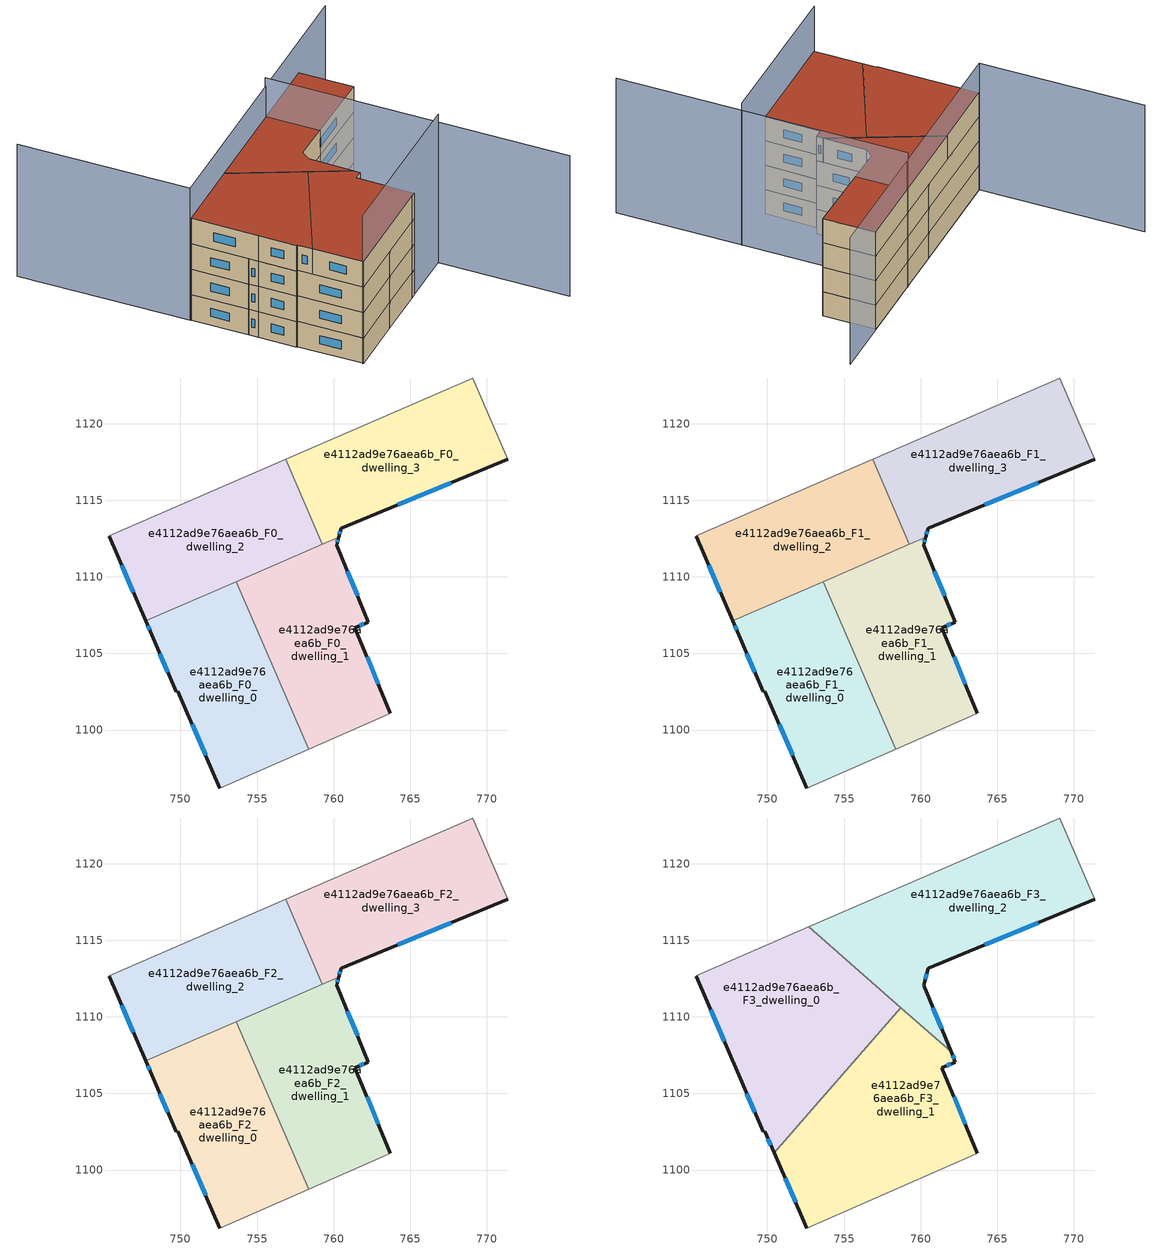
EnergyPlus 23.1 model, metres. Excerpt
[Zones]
e4112ad9e76aea6b_F0_dwelling_0
 floor ground (EU_floor_Construction): 753.64,1109.69 758.39,1098.75 752.58,1096.21 749.81,1102.54 749.71,1102.51 748.12,1106.24 747.73,1107.13 z0
 wall outside (EU_wall_Construction): 747.73,1107.13 748.12,1106.24 749.71,1102.51 749.81,1102.54 752.58,1096.21 z0:3
 wall to e4112ad9e76aea6b_F0_dwelling_1 (EU_wall_Construction): 758.39,1098.75 753.64,1109.69 z0:3
 wall adiabatic (EU_wall_Construction): 752.58,1096.21 758.39,1098.75 z0:3
 wall to e4112ad9e76aea6b_F0_dwelling_2 (EU_wall_Construction): 753.64,1109.69 747.73,1107.13 z0:3
 window (EU_Window_Construction): 748.66,1104.97 749.17,1103.78 / 747.86,1106.83 747.99,1106.54 / 750.75,1100.39 751.64,1098.36 z1.02:1.98
e4112ad9e76aea6b_F0_dwelling_1
 floor ground (EU_floor_Construction): 760.34,1112.59 760.2,1112.08 762.29,1107.05 761.4,1106.69 763.72,1101.08 763.29,1100.89 758.39,1098.75 753.64,1109.69 z0
 wall outside (EU_wall_Construction): 763.72,1101.08 761.4,1106.69 762.29,1107.05 760.2,1112.08 760.34,1112.59 z0:3
 wall adiabatic (EU_wall_Construction): 758.39,1098.75 763.29,1100.89 763.72,1101.08 z0:3
 wall to e4112ad9e76aea6b_F0_dwelling_3 (EU_wall_Construction): 760.34,1112.59 759.28,1112.13 z0:3
 wall to e4112ad9e76aea6b_F0_dwelling_2 (EU_wall_Construction): 759.28,1112.13 753.64,1109.69 z0:3
 window (EU_Window_Construction): 760.25,1112.26 760.29,1112.42 / 761.58,1108.77 760.91,1110.37 / 761.7,1106.81 761.98,1106.93 / 762.93,1102.99 762.19,1104.78 z1.02:1.98
e4112ad9e76aea6b_F0_dwelling_2
 floor ground (EU_floor_Construction): 756.87,1117.7 759.28,1112.13 747.73,1107.13 745.35,1112.66 745.33,1112.7 z0
 wall outside (EU_wall_Construction): 745.35,1112.66 747.73,1107.13 z0:3
 wall adiabatic (EU_wall_Construction): 756.87,1117.7 745.33,1112.7 745.35,1112.66 z0:3
 wall to e4112ad9e76aea6b_F0_dwelling_3 (EU_wall_Construction): 759.28,1112.13 756.87,1117.7 z0:3
 window (EU_Window_Construction): 746.16,1110.78 746.92,1109.01 z1.02:1.98
e4112ad9e76aea6b_F0_dwelling_3
 floor ground (EU_floor_Construction): 769.1,1123 771.4,1117.7 760.49,1113.18 760.34,1112.59 759.28,1112.13 756.87,1117.7 z0
 wall outside (EU_wall_Construction): 760.34,1112.59 760.49,1113.18 771.4,1117.7 z0:3
 wall adiabatic (EU_wall_Construction): 771.4,1117.7 769.1,1123 756.87,1117.7 z0:3
 window (EU_Window_Construction): 764.2,1114.72 767.69,1116.16 / 760.39,1112.79 760.44,1112.98 z1.02:1.98
e4112ad9e76aea6b_F1_dwelling_0
 floor to e4112ad9e76aea6b_F0_dwelling_0 (EU_floor_Construction): 753.64,1109.69 758.39,1098.75 752.58,1096.21 749.81,1102.54 749.71,1102.51 748.12,1106.24 747.73,1107.13 z3
 wall outside (EU_wall_Construction): 747.73,1107.13 748.12,1106.24 749.71,1102.51 749.81,1102.54 752.58,1096.21 z3:6
 wall to e4112ad9e76aea6b_F1_dwelling_1 (EU_wall_Construction): 758.39,1098.75 753.64,1109.69 z3:6
 wall adiabatic (EU_wall_Construction): 752.58,1096.21 758.39,1098.75 z3:6
 wall to e4112ad9e76aea6b_F1_dwelling_2 (EU_wall_Construction): 753.64,1109.69 747.73,1107.13 z3:6
 window (EU_Window_Construction): 748.66,1104.97 749.17,1103.78 / 747.86,1106.83 747.99,1106.54 / 750.75,1100.39 751.64,1098.36 z4.02:4.98
e4112ad9e76aea6b_F1_dwelling_1
 floor to e4112ad9e76aea6b_F0_dwelling_1 (EU_floor_Construction): 760.34,1112.59 760.2,1112.08 762.29,1107.05 761.4,1106.69 763.72,1101.08 763.29,1100.89 758.39,1098.75 753.64,1109.69 z3
 wall outside (EU_wall_Construction): 763.72,1101.08 761.4,1106.69 762.29,1107.05 760.2,1112.08 760.34,1112.59 z3:6
 wall adiabatic (EU_wall_Construction): 758.39,1098.75 763.29,1100.89 763.72,1101.08 z3:6
 wall to e4112ad9e76aea6b_F1_dwelling_3 (EU_wall_Construction): 760.34,1112.59 759.28,1112.13 z3:6
 wall to e4112ad9e76aea6b_F1_dwelling_2 (EU_wall_Construction): 759.28,1112.13 753.64,1109.69 z3:6
 window (EU_Window_Construction): 760.25,1112.26 760.29,1112.42 / 761.58,1108.77 760.91,1110.37 / 761.7,1106.81 761.98,1106.93 / 762.93,1102.99 762.19,1104.78 z4.02:4.98
e4112ad9e76aea6b_F1_dwelling_2
 floor to e4112ad9e76aea6b_F0_dwelling_2 (EU_floor_Construction): 756.87,1117.7 759.28,1112.13 747.73,1107.13 745.35,1112.66 745.33,1112.7 z3
 wall outside (EU_wall_Construction): 745.35,1112.66 747.73,1107.13 z3:6
 wall adiabatic (EU_wall_Construction): 756.87,1117.7 745.33,1112.7 745.35,1112.66 z3:6
 wall to e4112ad9e76aea6b_F1_dwelling_3 (EU_wall_Construction): 759.28,1112.13 756.87,1117.7 z3:6
 window (EU_Window_Construction): 746.16,1110.78 746.92,1109.01 z4.02:4.98
e4112ad9e76aea6b_F1_dwelling_3
 floor to e4112ad9e76aea6b_F0_dwelling_3 (EU_floor_Construction): 769.1,1123 771.4,1117.7 760.49,1113.18 760.34,1112.59 759.28,1112.13 756.87,1117.7 z3
 wall outside (EU_wall_Construction): 760.34,1112.59 760.49,1113.18 771.4,1117.7 z3:6
 wall adiabatic (EU_wall_Construction): 771.4,1117.7 769.1,1123 756.87,1117.7 z3:6
 window (EU_Window_Construction): 764.2,1114.72 767.69,1116.16 / 760.39,1112.79 760.44,1112.98 z4.02:4.98
e4112ad9e76aea6b_F2_dwelling_0
 floor to e4112ad9e76aea6b_F1_dwelling_0 (EU_floor_Construction): 753.64,1109.69 758.39,1098.75 752.58,1096.21 749.81,1102.54 749.71,1102.51 748.12,1106.24 747.73,1107.13 z6
 wall outside (EU_wall_Construction): 747.73,1107.13 748.12,1106.24 749.71,1102.51 749.81,1102.54 752.58,1096.21 z6:9
 wall to e4112ad9e76aea6b_F2_dwelling_1 (EU_wall_Construction): 758.39,1098.75 753.64,1109.69 z6:9
 wall adiabatic (EU_wall_Construction): 752.58,1096.21 758.39,1098.75 z6:9
 wall to e4112ad9e76aea6b_F2_dwelling_2 (EU_wall_Construction): 753.64,1109.69 747.73,1107.13 z6:9
 window (EU_Window_Construction): 748.66,1104.97 749.17,1103.78 / 747.86,1106.83 747.99,1106.54 / 750.75,1100.39 751.64,1098.36 z7.02:7.98
e4112ad9e76aea6b_F2_dwelling_1
 floor to e4112ad9e76aea6b_F1_dwelling_1 (EU_floor_Construction): 760.34,1112.59 760.2,1112.08 762.29,1107.05 761.4,1106.69 763.72,1101.08 763.29,1100.89 758.39,1098.75 753.64,1109.69 z6
 wall outside (EU_wall_Construction): 763.72,1101.08 761.4,1106.69 762.29,1107.05 760.2,1112.08 760.34,1112.59 z6:9
 wall adiabatic (EU_wall_Construction): 758.39,1098.75 763.29,1100.89 763.72,1101.08 z6:9
 wall to e4112ad9e76aea6b_F2_dwelling_3 (EU_wall_Construction): 760.34,1112.59 759.28,1112.13 z6:9
 wall to e4112ad9e76aea6b_F2_dwelling_2 (EU_wall_Construction): 759.28,1112.13 753.64,1109.69 z6:9
 window (EU_Window_Construction): 760.25,1112.26 760.29,1112.42 / 761.58,1108.77 760.91,1110.37 / 761.7,1106.81 761.98,1106.93 / 762.93,1102.99 762.19,1104.78 z7.02:7.98
e4112ad9e76aea6b_F2_dwelling_2
 floor to e4112ad9e76aea6b_F1_dwelling_2 (EU_floor_Construction): 756.87,1117.7 759.28,1112.13 747.73,1107.13 745.35,1112.66 745.33,1112.7 z6
 wall outside (EU_wall_Construction): 745.35,1112.66 747.73,1107.13 z6:9
 wall adiabatic (EU_wall_Construction): 756.87,1117.7 745.33,1112.7 745.35,1112.66 z6:9
 wall to e4112ad9e76aea6b_F2_dwelling_3 (EU_wall_Construction): 759.28,1112.13 756.87,1117.7 z6:9
 window (EU_Window_Construction): 746.16,1110.78 746.92,1109.01 z7.02:7.98
e4112ad9e76aea6b_F2_dwelling_3
 floor to e4112ad9e76aea6b_F1_dwelling_3 (EU_floor_Construction): 769.1,1123 771.4,1117.7 760.49,1113.18 760.34,1112.59 759.28,1112.13 756.87,1117.7 z6
 wall outside (EU_wall_Construction): 760.34,1112.59 760.49,1113.18 771.4,1117.7 z6:9
 wall adiabatic (EU_wall_Construction): 771.4,1117.7 769.1,1123 756.87,1117.7 z6:9
 window (EU_Window_Construction): 764.2,1114.72 767.69,1116.16 / 760.39,1112.79 760.44,1112.98 z7.02:7.98
e4112ad9e76aea6b_F3_dwelling_0
 floor to e4112ad9e76aea6b_F2_dwelling_2 (EU_floor_Construction): 757.74,1111.47 747.73,1107.13 745.35,1112.66 745.33,1112.7 752.68,1115.89 z9
 floor to e4112ad9e76aea6b_F2_dwelling_0 (EU_floor_Construction): 753.64,1109.69 755.06,1106.42 750.43,1101.12 749.81,1102.54 749.71,1102.51 748.12,1106.24 747.73,1107.13 z9
 floor to e4112ad9e76aea6b_F2_dwelling_1 (EU_floor_Construction): 758.72,1110.61 755.06,1106.42 753.64,1109.69 757.74,1111.47 z9
 wall outside (EU_wall_Construction): 745.35,1112.66 748.12,1106.24 749.71,1102.51 749.81,1102.54 750.43,1101.12 z9:12
 wall adiabatic (EU_wall_Construction): 752.68,1115.89 745.33,1112.7 745.35,1112.66 z9:12
 wall to e4112ad9e76aea6b_F3_dwelling_1 (EU_wall_Construction): 750.43,1101.12 758.72,1110.61 z9:12
 wall to e4112ad9e76aea6b_F3_dwelling_2 (EU_wall_Construction): 758.72,1110.61 752.68,1115.89 z9:12
 window (EU_Window_Construction): 748.66,1104.97 749.17,1103.78 / 746.29,1110.48 747.18,1108.43 / 750.02,1102.06 750.22,1101.6 z10.02:10.98
 roof outside (EU_roof_Construction): 750.43,1101.12 758.72,1110.61 752.68,1115.89 745.33,1112.7 745.35,1112.66 748.12,1106.24 749.71,1102.51 749.81,1102.54 z12
e4112ad9e76aea6b_F3_dwelling_1
 floor to e4112ad9e76aea6b_F2_dwelling_0 (EU_floor_Construction): 755.06,1106.42 758.38,1098.75 752.58,1096.21 750.43,1101.12 z9
 floor to e4112ad9e76aea6b_F2_dwelling_1 (EU_floor_Construction): 762,1107.74 762.29,1107.05 761.4,1106.69 763.72,1101.08 763.29,1100.89 758.38,1098.75 755.06,1106.42 758.72,1110.61 z9
 wall outside (EU_wall_Construction): 750.43,1101.12 752.58,1096.21 / 763.72,1101.08 761.4,1106.69 762.29,1107.05 762,1107.74 z9:12
 wall adiabatic (EU_wall_Construction): 752.58,1096.21 763.29,1100.89 763.72,1101.08 z9:12
 wall to e4112ad9e76aea6b_F3_dwelling_2 (EU_wall_Construction): 762,1107.74 758.72,1110.61 z9:12
 window (EU_Window_Construction): 751.16,1099.45 751.85,1097.88 / 762.19,1107.29 762.1,1107.5 / 761.7,1106.81 761.98,1106.93 / 762.93,1102.99 762.19,1104.78 z10.02:10.98
 roof outside (EU_roof_Construction): 763.29,1100.89 763.72,1101.08 761.4,1106.69 762.29,1107.05 762,1107.74 758.72,1110.61 750.43,1101.12 752.58,1096.21 z12
e4112ad9e76aea6b_F3_dwelling_2
 floor to e4112ad9e76aea6b_F2_dwelling_1 (EU_floor_Construction): 760.34,1112.59 760.2,1112.08 762,1107.74 757.74,1111.47 z9
 floor to e4112ad9e76aea6b_F2_dwelling_3 (EU_floor_Construction): 769.1,1123 771.4,1117.7 760.49,1113.18 760.34,1112.59 759.28,1112.13 756.87,1117.7 z9
 floor to e4112ad9e76aea6b_F2_dwelling_2 (EU_floor_Construction): 756.87,1117.7 759.28,1112.13 757.74,1111.47 752.68,1115.89 z9
 wall outside (EU_wall_Construction): 762,1107.74 760.2,1112.08 760.49,1113.18 771.4,1117.7 z9:12
 wall adiabatic (EU_wall_Construction): 771.4,1117.7 769.1,1123 752.68,1115.89 z9:12
 window (EU_Window_Construction): 764.2,1114.72 767.69,1116.16 / 760.3,1112.46 760.39,1112.81 / 761.39,1109.22 760.82,1110.6 z10.02:10.98
 roof outside (EU_roof_Construction): 762,1107.74 760.2,1112.08 760.49,1113.18 771.4,1117.7 769.1,1123 752.68,1115.89 z12
shading: 752.43,1096.22 769.04,1103.36 z0:17.5; 774.45,1090.76 761.89,1119.94 z0:16.6; 775.01,1125.56 745.28,1112.66 / 745.28,1112.66 738.1,1129.22 z0:15.6
[Building]
EU S2 Campaign: North Axis=0; Terrain=City; Solar Distribution=FullExterior
[Site:Location]
Vienna: Latitude=48; Longitude=16.5; Time Zone=1; Elevation=183
[SizingPeriod:WeatherFileDays]
AnnualSizingPeriod: Begin Month=1; Begin Day of Month=1; End Month=12; End Day of Month=31; Day of Week for Start Day=Monday; Use Weather File Daylight Saving Period=No; Use Weather File Rain and Snow Indicators=No
[MATERIAL]
EU_InternalMass_Material: Roughness=MediumRough; Thickness=0.1; Conductivity=1; Density=1800; Specific Heat=900; Thermal Absorptance=0.9; Solar Absorptance=0.7; Visible Absorptance=0.7
[MATERIAL:NOMASS] Roughness=MediumRough; Thermal Absorptance=0.9; Solar Absorptance=0.7; Visible Absorptance=0.7
Name | Thermal Resistance
EU_wall_NoMass | 0.942466
EU_roof_NoMass | 0.551687
EU_floor_NoMass | 0.66527
[WINDOWMATERIAL:SIMPLEGLAZINGSYSTEM]
EU_Window_SimpleGlazing: UFactor=2.03367; Solar Heat Gain Coefficient=0.65; Visible Transmittance=0.65
[CONSTRUCTION]
EU_wall_Construction: EU_wall_NoMass
EU_roof_Construction: EU_roof_NoMass
EU_floor_Construction: EU_floor_NoMass
EU_Window_Construction: EU_Window_SimpleGlazing
EU_InternalMass_Construction: EU_InternalMass_Material
[ZONE] Type=1; Multiplier=1; Ceiling Height=autocalculate; Floor Area=autocalculate; Part of Total Floor Area=Yes
Name | Volume
e4112ad9e76aea6b_F0_dwelling_0; e4112ad9e76aea6b_F1_dwelling_0; e4112ad9e76aea6b_F2_dwelling_0 | 228.86
e4112ad9e76aea6b_F3_dwelling_0 | 305.132
e4112ad9e76aea6b_F0_dwelling_1; e4112ad9e76aea6b_F1_dwelling_1; e4112ad9e76aea6b_F2_dwelling_1 | 228.84
e4112ad9e76aea6b_F3_dwelling_1 | 305.139
e4112ad9e76aea6b_F0_dwelling_2; e4112ad9e76aea6b_F1_dwelling_2; e4112ad9e76aea6b_F2_dwelling_2 | 228.847
e4112ad9e76aea6b_F3_dwelling_2 | 305.128
e4112ad9e76aea6b_F0_dwelling_3; e4112ad9e76aea6b_F1_dwelling_3; e4112ad9e76aea6b_F2_dwelling_3 | 228.855
[INTERNALMASS] Construction=EU_InternalMass_Construction
Name | Zone or ZoneList | Surface Area
e4112ad9e76aea6b_F0_dwelling_0_EU_InternalMass | e4112ad9e76aea6b_F0_dwelling_0 | 76.2867
e4112ad9e76aea6b_F0_dwelling_1_EU_InternalMass | e4112ad9e76aea6b_F0_dwelling_1 | 76.2829
e4112ad9e76aea6b_F0_dwelling_2_EU_InternalMass | e4112ad9e76aea6b_F0_dwelling_2 | 76.2825
e4112ad9e76aea6b_F0_dwelling_3_EU_InternalMass | e4112ad9e76aea6b_F0_dwelling_3 | 76.2849
e4112ad9e76aea6b_F1_dwelling_0_EU_InternalMass | e4112ad9e76aea6b_F1_dwelling_0 | 76.2867
e4112ad9e76aea6b_F1_dwelling_1_EU_InternalMass | e4112ad9e76aea6b_F1_dwelling_1 | 76.2829
e4112ad9e76aea6b_F1_dwelling_2_EU_InternalMass | e4112ad9e76aea6b_F1_dwelling_2 | 76.2825
e4112ad9e76aea6b_F1_dwelling_3_EU_InternalMass | e4112ad9e76aea6b_F1_dwelling_3 | 76.2849
e4112ad9e76aea6b_F2_dwelling_0_EU_InternalMass | e4112ad9e76aea6b_F2_dwelling_0 | 76.2867
e4112ad9e76aea6b_F2_dwelling_1_EU_InternalMass | e4112ad9e76aea6b_F2_dwelling_1 | 76.2829
e4112ad9e76aea6b_F2_dwelling_2_EU_InternalMass | e4112ad9e76aea6b_F2_dwelling_2 | 76.2825
e4112ad9e76aea6b_F2_dwelling_3_EU_InternalMass | e4112ad9e76aea6b_F2_dwelling_3 | 76.2849
e4112ad9e76aea6b_F3_dwelling_0_EU_InternalMass | e4112ad9e76aea6b_F3_dwelling_0 | 101.71
e4112ad9e76aea6b_F3_dwelling_1_EU_InternalMass | e4112ad9e76aea6b_F3_dwelling_1 | 101.713
e4112ad9e76aea6b_F3_dwelling_2_EU_InternalMass | e4112ad9e76aea6b_F3_dwelling_2 | 101.709
[OTHEREQUIPMENT] Fuel Type=Electricity; Design Level Calculation Method=Watts/Area; Power per Zone Floor Area=1; Fraction Latent=0; Fraction Radiant=0; Fraction Lost=0; Carbon Dioxide Generation Rate=0; EndUse Subcategory=EU_Step8_InternalGains
Name | Zone or ZoneList or Space or SpaceList | Schedule
EU_Step8_InternalGain_e4112ad9e76aea6b_F0_dwelling_0_f000 | e4112ad9e76aea6b_F0_dwelling_0 | EU_Step8_GainSchedule_e4112ad9e76aea6b_F0_dwelling_0_f000
EU_Step8_InternalGain_e4112ad9e76aea6b_F0_dwelling_1_f000 | e4112ad9e76aea6b_F0_dwelling_1 | EU_Step8_GainSchedule_e4112ad9e76aea6b_F0_dwelling_1_f000
EU_Step8_InternalGain_e4112ad9e76aea6b_F0_dwelling_2_f000 | e4112ad9e76aea6b_F0_dwelling_2 | EU_Step8_GainSchedule_e4112ad9e76aea6b_F0_dwelling_2_f000
EU_Step8_InternalGain_e4112ad9e76aea6b_F0_dwelling_3_f000 | e4112ad9e76aea6b_F0_dwelling_3 | EU_Step8_GainSchedule_e4112ad9e76aea6b_F0_dwelling_3_f000
EU_Step8_InternalGain_e4112ad9e76aea6b_F1_dwelling_0_f000 | e4112ad9e76aea6b_F1_dwelling_0 | EU_Step8_GainSchedule_e4112ad9e76aea6b_F1_dwelling_0_f000
EU_Step8_InternalGain_e4112ad9e76aea6b_F1_dwelling_1_f000 | e4112ad9e76aea6b_F1_dwelling_1 | EU_Step8_GainSchedule_e4112ad9e76aea6b_F1_dwelling_1_f000
EU_Step8_InternalGain_e4112ad9e76aea6b_F1_dwelling_2_f000 | e4112ad9e76aea6b_F1_dwelling_2 | EU_Step8_GainSchedule_e4112ad9e76aea6b_F1_dwelling_2_f000
EU_Step8_InternalGain_e4112ad9e76aea6b_F1_dwelling_3_f000 | e4112ad9e76aea6b_F1_dwelling_3 | EU_Step8_GainSchedule_e4112ad9e76aea6b_F1_dwelling_3_f000
EU_Step8_InternalGain_e4112ad9e76aea6b_F2_dwelling_0_f000 | e4112ad9e76aea6b_F2_dwelling_0 | EU_Step8_GainSchedule_e4112ad9e76aea6b_F2_dwelling_0_f000
EU_Step8_InternalGain_e4112ad9e76aea6b_F2_dwelling_1_f000 | e4112ad9e76aea6b_F2_dwelling_1 | EU_Step8_GainSchedule_e4112ad9e76aea6b_F2_dwelling_1_f000
EU_Step8_InternalGain_e4112ad9e76aea6b_F2_dwelling_2_f000 | e4112ad9e76aea6b_F2_dwelling_2 | EU_Step8_GainSchedule_e4112ad9e76aea6b_F2_dwelling_2_f000
EU_Step8_InternalGain_e4112ad9e76aea6b_F2_dwelling_3_f000 | e4112ad9e76aea6b_F2_dwelling_3 | EU_Step8_GainSchedule_e4112ad9e76aea6b_F2_dwelling_3_f000
EU_Step8_InternalGain_e4112ad9e76aea6b_F3_dwelling_0_f000 | e4112ad9e76aea6b_F3_dwelling_0 | EU_Step8_GainSchedule_e4112ad9e76aea6b_F3_dwelling_0_f000
EU_Step8_InternalGain_e4112ad9e76aea6b_F3_dwelling_1_f000 | e4112ad9e76aea6b_F3_dwelling_1 | EU_Step8_GainSchedule_e4112ad9e76aea6b_F3_dwelling_1_f000
EU_Step8_InternalGain_e4112ad9e76aea6b_F3_dwelling_2_f000 | e4112ad9e76aea6b_F3_dwelling_2 | EU_Step8_GainSchedule_e4112ad9e76aea6b_F3_dwelling_2_f000
[ZONEVENTILATION:DESIGNFLOWRATE] Schedule=EU_AlwaysOn; Design Flow Rate Calculation Method=AirChanges/Hour; Air Changes per Hour=0.530523; Ventilation Type=Natural; Fan Pressure Rise=0; Fan Total Efficiency=1; Constant Term Coefficient=1; Temperature Term Coefficient=0; Velocity Term Coefficient=0; Velocity Squared Term Coefficient=0; Minimum Indoor Temperature=-100; Maximum Indoor Temperature=100; Delta Temperature=-100; Minimum Outdoor Temperature=-100; Maximum Outdoor Temperature=100; Maximum Wind Speed=40
Name | Zone or ZoneList or Space or SpaceList
EU_ConstantAir_e4112ad9e76aea6b_F0_dwelling_0 | e4112ad9e76aea6b_F0_dwelling_0
EU_ConstantAir_e4112ad9e76aea6b_F0_dwelling_1 | e4112ad9e76aea6b_F0_dwelling_1
EU_ConstantAir_e4112ad9e76aea6b_F0_dwelling_2 | e4112ad9e76aea6b_F0_dwelling_2
EU_ConstantAir_e4112ad9e76aea6b_F0_dwelling_3 | e4112ad9e76aea6b_F0_dwelling_3
EU_ConstantAir_e4112ad9e76aea6b_F1_dwelling_0 | e4112ad9e76aea6b_F1_dwelling_0
EU_ConstantAir_e4112ad9e76aea6b_F1_dwelling_1 | e4112ad9e76aea6b_F1_dwelling_1
EU_ConstantAir_e4112ad9e76aea6b_F1_dwelling_2 | e4112ad9e76aea6b_F1_dwelling_2
EU_ConstantAir_e4112ad9e76aea6b_F1_dwelling_3 | e4112ad9e76aea6b_F1_dwelling_3
EU_ConstantAir_e4112ad9e76aea6b_F2_dwelling_0 | e4112ad9e76aea6b_F2_dwelling_0
EU_ConstantAir_e4112ad9e76aea6b_F2_dwelling_1 | e4112ad9e76aea6b_F2_dwelling_1
EU_ConstantAir_e4112ad9e76aea6b_F2_dwelling_2 | e4112ad9e76aea6b_F2_dwelling_2
EU_ConstantAir_e4112ad9e76aea6b_F2_dwelling_3 | e4112ad9e76aea6b_F2_dwelling_3
EU_ConstantAir_e4112ad9e76aea6b_F3_dwelling_0 | e4112ad9e76aea6b_F3_dwelling_0
EU_ConstantAir_e4112ad9e76aea6b_F3_dwelling_1 | e4112ad9e76aea6b_F3_dwelling_1
EU_ConstantAir_e4112ad9e76aea6b_F3_dwelling_2 | e4112ad9e76aea6b_F3_dwelling_2
[HVACTEMPLATE:THERMOSTAT] Constant Heating Setpoint=20; Constant Cooling Setpoint=50
EU_HeatOnly_e4112ad9e76aea6b_F0_dwelling_0; EU_HeatOnly_e4112ad9e76aea6b_F0_dwelling_1; EU_HeatOnly_e4112ad9e76aea6b_F0_dwelling_2; EU_HeatOnly_e4112ad9e76aea6b_F0_dwelling_3; EU_HeatOnly_e4112ad9e76aea6b_F1_dwelling_0; EU_HeatOnly_e4112ad9e76aea6b_F1_dwelling_1; EU_HeatOnly_e4112ad9e76aea6b_F1_dwelling_2; EU_HeatOnly_e4112ad9e76aea6b_F1_dwelling_3; EU_HeatOnly_e4112ad9e76aea6b_F2_dwelling_0; EU_HeatOnly_e4112ad9e76aea6b_F2_dwelling_1; EU_HeatOnly_e4112ad9e76aea6b_F2_dwelling_2; EU_HeatOnly_e4112ad9e76aea6b_F2_dwelling_3; EU_HeatOnly_e4112ad9e76aea6b_F3_dwelling_0; EU_HeatOnly_e4112ad9e76aea6b_F3_dwelling_1; EU_HeatOnly_e4112ad9e76aea6b_F3_dwelling_2
[HVACTEMPLATE:ZONE:IDEALLOADSAIRSYSTEM] System Availability Schedule=EU_AlwaysOn; Maximum Heating Supply Air Temperature=50; Minimum Cooling Supply Air Temperature=13; Maximum Heating Supply Air Humidity Ratio=0.0156; Minimum Cooling Supply Air Humidity Ratio=0.0077; Heating Limit=NoLimit; Cooling Limit=NoLimit; Heating Availability Schedule=EU_AlwaysOn; Cooling Availability Schedule=EU_CoolingOff; Dehumidification Control Type=ConstantSensibleHeatRatio; Cooling Sensible Heat Ratio=0.7; Dehumidification Setpoint=60; Humidification Control Type=None; Humidification Setpoint=30; Outdoor Air Method=None; Outdoor Air Flow Rate per Person=0.00944; Outdoor Air Flow Rate per Zone Floor Area=0; Outdoor Air Flow Rate per Zone=0; Demand Controlled Ventilation Type=None; Outdoor Air Economizer Type=NoEconomizer; Heat Recovery Type=None; Sensible Heat Recovery Effectiveness=0.7; Latent Heat Recovery Effectiveness=0.65
Name | Template Thermostat
e4112ad9e76aea6b_F0_dwelling_0 | EU_HeatOnly_e4112ad9e76aea6b_F0_dwelling_0
e4112ad9e76aea6b_F0_dwelling_1 | EU_HeatOnly_e4112ad9e76aea6b_F0_dwelling_1
e4112ad9e76aea6b_F0_dwelling_2 | EU_HeatOnly_e4112ad9e76aea6b_F0_dwelling_2
e4112ad9e76aea6b_F0_dwelling_3 | EU_HeatOnly_e4112ad9e76aea6b_F0_dwelling_3
e4112ad9e76aea6b_F1_dwelling_0 | EU_HeatOnly_e4112ad9e76aea6b_F1_dwelling_0
e4112ad9e76aea6b_F1_dwelling_1 | EU_HeatOnly_e4112ad9e76aea6b_F1_dwelling_1
e4112ad9e76aea6b_F1_dwelling_2 | EU_HeatOnly_e4112ad9e76aea6b_F1_dwelling_2
e4112ad9e76aea6b_F1_dwelling_3 | EU_HeatOnly_e4112ad9e76aea6b_F1_dwelling_3
e4112ad9e76aea6b_F2_dwelling_0 | EU_HeatOnly_e4112ad9e76aea6b_F2_dwelling_0
e4112ad9e76aea6b_F2_dwelling_1 | EU_HeatOnly_e4112ad9e76aea6b_F2_dwelling_1
e4112ad9e76aea6b_F2_dwelling_2 | EU_HeatOnly_e4112ad9e76aea6b_F2_dwelling_2
e4112ad9e76aea6b_F2_dwelling_3 | EU_HeatOnly_e4112ad9e76aea6b_F2_dwelling_3
e4112ad9e76aea6b_F3_dwelling_0 | EU_HeatOnly_e4112ad9e76aea6b_F3_dwelling_0
e4112ad9e76aea6b_F3_dwelling_1 | EU_HeatOnly_e4112ad9e76aea6b_F3_dwelling_1
e4112ad9e76aea6b_F3_dwelling_2 | EU_HeatOnly_e4112ad9e76aea6b_F3_dwelling_2
[SIZING:ZONE] Zone Cooling Design Supply Air Temperature Input Method=SupplyAirTemperature; Zone Cooling Design Supply Air Temperature=13; Zone Heating Design Supply Air Temperature Input Method=SupplyAirTemperature; Zone Heating Design Supply Air Temperature=50; Zone Cooling Design Supply Air Humidity Ratio=0.008; Zone Heating Design Supply Air Humidity Ratio=0.008; Cooling Design Air Flow Method=DesignDay; Cooling Design Air Flow Rate=0; Cooling Minimum Air Flow per Zone Floor Area=0.000762; Cooling Minimum Air Flow=0; Cooling Minimum Air Flow Fraction=0.2; Heating Design Air Flow Method=DesignDay; Heating Design Air Flow Rate=0; Heating Maximum Air Flow per Zone Floor Area=0.002032; Heating Maximum Air Flow=0.141576; Heating Maximum Air Flow Fraction=0.3; Account for Dedicated Outdoor Air System=No; Dedicated Outdoor Air System Control Strategy=NeutralSupplyAir; Dedicated Outdoor Air Low Setpoint Temperature for Design=autosize; Dedicated Outdoor Air High Setpoint Temperature for Design=autosize; Zone Load Sizing Method=Sensible Load Only No Latent Load; Zone Latent Cooling Design Supply Air Humidity Ratio Input Method=HumidityRatioDifference; Zone Cooling Design Supply Air Humidity Ratio Difference=0.005; Zone Latent Heating Design Supply Air Humidity Ratio Input Method=HumidityRatioDifference; Zone Humidification Design Supply Air Humidity Ratio Difference=0.005
e4112ad9e76aea6b_F0_dwelling_0; e4112ad9e76aea6b_F0_dwelling_1; e4112ad9e76aea6b_F0_dwelling_2; e4112ad9e76aea6b_F0_dwelling_3; e4112ad9e76aea6b_F1_dwelling_0; e4112ad9e76aea6b_F1_dwelling_1; e4112ad9e76aea6b_F1_dwelling_2; e4112ad9e76aea6b_F1_dwelling_3; e4112ad9e76aea6b_F2_dwelling_0; e4112ad9e76aea6b_F2_dwelling_1; e4112ad9e76aea6b_F2_dwelling_2; e4112ad9e76aea6b_F2_dwelling_3; e4112ad9e76aea6b_F3_dwelling_0; e4112ad9e76aea6b_F3_dwelling_1; e4112ad9e76aea6b_F3_dwelling_2
[SCHEDULE:CONSTANT]
Name | Hourly Value
EU_AlwaysOn | 1
EU_CoolingOff | 0
[SCHEDULE:FILE] Column Number=1; Rows to Skip at Top=0; Number of Hours of Data=8760; Column Separator=Comma; Interpolate to Timestep=No; Minutes per Item=60; Adjust Schedule for Daylight Savings=Yes
Name | File
EU_Step8_GainSchedule_e4112ad9e76aea6b_F0_dwelling_0_f000 | ../../schedules/e4112ad9e76aea6b/e4112ad9e76aea6b_F0_dwelling_0_f000_gain.csv
EU_Step8_GainSchedule_e4112ad9e76aea6b_F0_dwelling_1_f000 | ../../schedules/e4112ad9e76aea6b/e4112ad9e76aea6b_F0_dwelling_1_f000_gain.csv
EU_Step8_GainSchedule_e4112ad9e76aea6b_F0_dwelling_2_f000 | ../../schedules/e4112ad9e76aea6b/e4112ad9e76aea6b_F0_dwelling_2_f000_gain.csv
EU_Step8_GainSchedule_e4112ad9e76aea6b_F0_dwelling_3_f000 | ../../schedules/e4112ad9e76aea6b/e4112ad9e76aea6b_F0_dwelling_3_f000_gain.csv
EU_Step8_GainSchedule_e4112ad9e76aea6b_F1_dwelling_0_f000 | ../../schedules/e4112ad9e76aea6b/e4112ad9e76aea6b_F1_dwelling_0_f000_gain.csv
EU_Step8_GainSchedule_e4112ad9e76aea6b_F1_dwelling_1_f000 | ../../schedules/e4112ad9e76aea6b/e4112ad9e76aea6b_F1_dwelling_1_f000_gain.csv
EU_Step8_GainSchedule_e4112ad9e76aea6b_F1_dwelling_2_f000 | ../../schedules/e4112ad9e76aea6b/e4112ad9e76aea6b_F1_dwelling_2_f000_gain.csv
EU_Step8_GainSchedule_e4112ad9e76aea6b_F1_dwelling_3_f000 | ../../schedules/e4112ad9e76aea6b/e4112ad9e76aea6b_F1_dwelling_3_f000_gain.csv
EU_Step8_GainSchedule_e4112ad9e76aea6b_F2_dwelling_0_f000 | ../../schedules/e4112ad9e76aea6b/e4112ad9e76aea6b_F2_dwelling_0_f000_gain.csv
EU_Step8_GainSchedule_e4112ad9e76aea6b_F2_dwelling_1_f000 | ../../schedules/e4112ad9e76aea6b/e4112ad9e76aea6b_F2_dwelling_1_f000_gain.csv
EU_Step8_GainSchedule_e4112ad9e76aea6b_F2_dwelling_2_f000 | ../../schedules/e4112ad9e76aea6b/e4112ad9e76aea6b_F2_dwelling_2_f000_gain.csv
EU_Step8_GainSchedule_e4112ad9e76aea6b_F2_dwelling_3_f000 | ../../schedules/e4112ad9e76aea6b/e4112ad9e76aea6b_F2_dwelling_3_f000_gain.csv
EU_Step8_GainSchedule_e4112ad9e76aea6b_F3_dwelling_0_f000 | ../../schedules/e4112ad9e76aea6b/e4112ad9e76aea6b_F3_dwelling_0_f000_gain.csv
EU_Step8_GainSchedule_e4112ad9e76aea6b_F3_dwelling_1_f000 | ../../schedules/e4112ad9e76aea6b/e4112ad9e76aea6b_F3_dwelling_1_f000_gain.csv
EU_Step8_GainSchedule_e4112ad9e76aea6b_F3_dwelling_2_f000 | ../../schedules/e4112ad9e76aea6b/e4112ad9e76aea6b_F3_dwelling_2_f000_gain.csv
